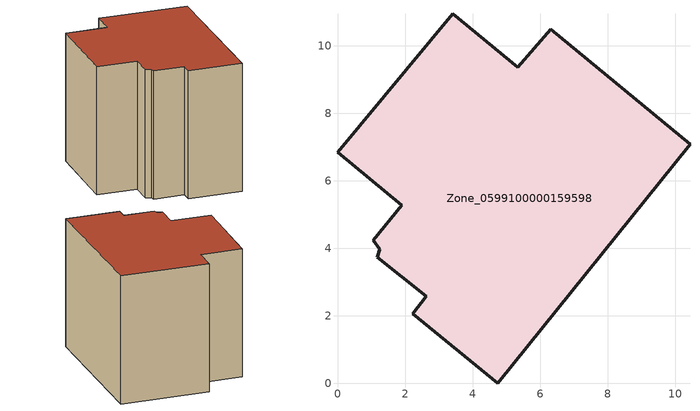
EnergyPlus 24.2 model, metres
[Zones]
Zone_0599100000159598
 floor ground (C_G): 1.26,3.98 1.05,4.24 1.9,5.28 0,6.85 3.41,10.95 5.34,9.37 6.31,10.49 10.44,7.09 4.75,0 2.23,2.07 2.63,2.58 1.17,3.73 z0
 wall outside (C_F): 10.44,7.09 6.31,10.49 5.34,9.37 3.41,10.95 0,6.85 1.9,5.28 1.05,4.24 1.26,3.98 1.17,3.73 2.63,2.58 2.23,2.07 4.75,0 10.44,7.09 z0:7.93
 roof outside (C_R): 1.05,4.24 1.26,3.98 1.17,3.73 2.63,2.58 2.23,2.07 4.75,0 10.44,7.09 6.31,10.49 5.34,9.37 3.41,10.95 0,6.85 1.9,5.28 z7.93
[BUILDING]
Pand.0599100000159598: North Axis=0; Terrain=City; Loads Convergence Tolerance Value=0.04; Temperature Convergence Tolerance Value=0.4; Solar Distribution=FullExterior; Maximum Number of Warmup Days=25; Minimum Number of Warmup Days=1
[Site:Location]
Rotterdam.The.Hague.AP_ZH_NLD Design_Conditions: Latitude=51.96; Longitude=4.45; Time Zone=1; Elevation=-4.5
[SITE:GROUNDTEMPERATURE:BUILDINGSURFACE]
18, 18, 18, 18, 18, 18, 18, 18, 18, 18, 18, 18
[MATERIAL] Thermal Absorptance=0.9; Solar Absorptance=0.7; Visible Absorptance=0.7
Name | Roughness | Thickness | Conductivity | Density | Specific Heat
G.TI.1946 | MediumSmooth | 0.15 | 1 | 540 | 1210
F.TI.1946 | Rough | 0.3 | 0.857143 | 1920 | 840
R.TI.1946 | MediumRough | 0.2 | 0.1 | 1500 | 1000
[CONSTRUCTION]
C_G: G.TI.1946
C_F: F.TI.1946
C_R: R.TI.1946
[ZONE]
Zone_0599100000159598: Type=1; Multiplier=1; Ceiling Height=Autocalculate; Volume=Autocalculate; Floor Area=autocalculate; Part of Total Floor Area=Yes
[ZONEINFILTRATION:DESIGNFLOWRATE]
Infil_Zone_0599100000159598: Zone or ZoneList or Space or SpaceList=Zone_0599100000159598; Schedule=AlwaysOn; Design Flow Rate Calculation Method=Flow/Area; Flow Rate per Floor Area=0.003; Constant Term Coefficient=1; Temperature Term Coefficient=0; Velocity Term Coefficient=0; Velocity Squared Term Coefficient=0
[HVACTEMPLATE:ZONE:IDEALLOADSAIRSYSTEM]
Zone_0599100000159598: Maximum Heating Supply Air Temperature=50; Minimum Cooling Supply Air Temperature=13; Maximum Heating Supply Air Humidity Ratio=0.0156; Minimum Cooling Supply Air Humidity Ratio=0.0077; Heating Limit=NoLimit; Cooling Limit=NoLimit; Dehumidification Control Type=ConstantSensibleHeatRatio; Cooling Sensible Heat Ratio=0.7; Dehumidification Setpoint=60; Humidification Control Type=None; Humidification Setpoint=30; Outdoor Air Method=None; Outdoor Air Flow Rate per Person=0.00944; Outdoor Air Flow Rate per Zone Floor Area=0; Outdoor Air Flow Rate per Zone=0; Demand Controlled Ventilation Type=None; Outdoor Air Economizer Type=NoEconomizer; Heat Recovery Type=None; Sensible Heat Recovery Effectiveness=0.7; Latent Heat Recovery Effectiveness=0.65
[ZONECONTROL:THERMOSTAT]
ThermostatControl_Zone_0599100000159598: Zone or ZoneList=Zone_0599100000159598; Control Type Schedule=DualSetpointControlType; Control 1=Thermostat_Zone_0599100000159598; Temperature Difference Between Cutout And Setpoint=0
[THERMOSTATSETPOINT:DUALSETPOINT]
Thermostat_Zone_0599100000159598: Heating Setpoint Temperature Schedule=HeatingSetpoint_Zone_0599100000159598; Cooling Setpoint Temperature Schedule=CoolingSetpoint_Zone_0599100000159598
[SCHEDULE:COMPACT]
HeatingSetpoint_Zone_0599100000159598: Through: 12/31, For: AllDays, Until: 24:00, 21
CoolingSetpoint_Zone_0599100000159598: Through: 12/31, For: AllDays, Until: 24:00, 24
DualSetpointControlType: Through: 12/31, For: AllDays, Until: 24:00, 4
AlwaysOn: Through: 12/31, For: AllDays, Until: 24:00, 1
